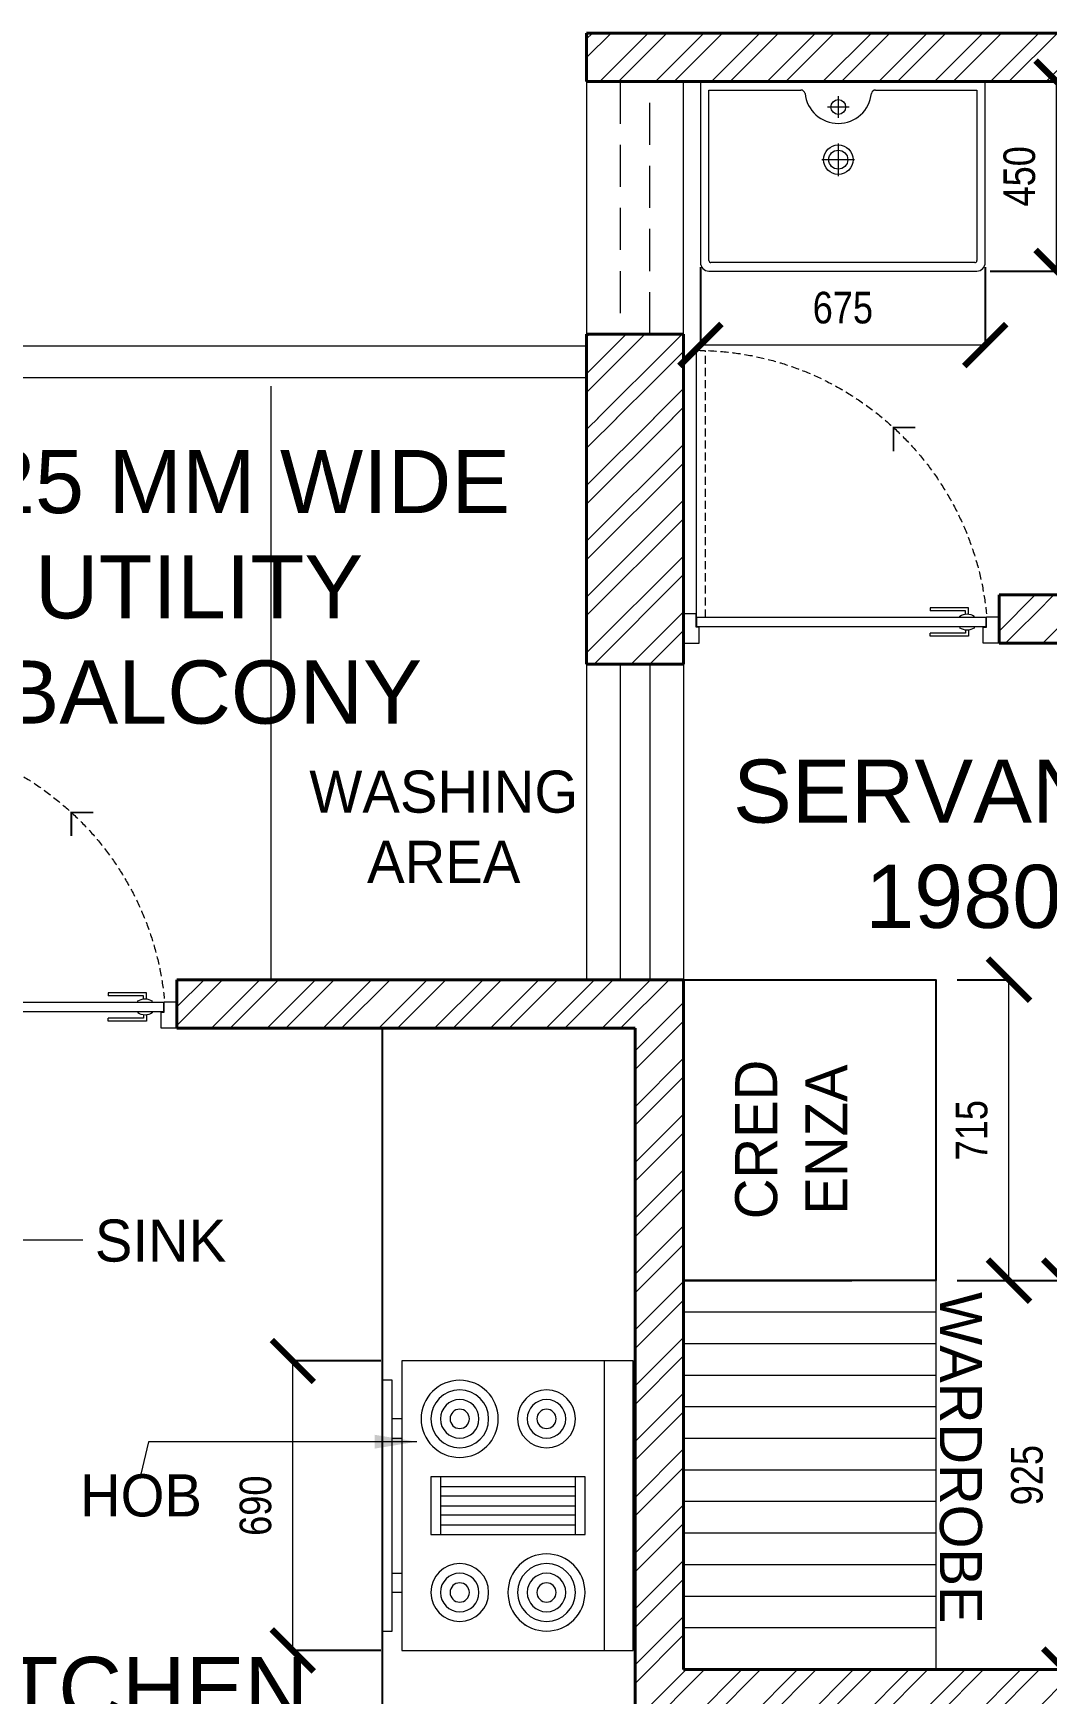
# Model space of a CAD drawing. Header units: millimetres. Extents: x 997936 to 1027636, y 1268519 to 1294901.
# Drawn here: x 1007222 to 1009630, y 1287657 to 1291602 of the extents above; entities that cross this region are included whole.
import ezdxf

# ---------------------------------------------------------------- set-up
doc = ezdxf.new("R2010")
doc.units = ezdxf.units.MM
doc.header["$LTSCALE"] = 500
doc.header["$MEASUREMENT"] = 0
doc.header["$PDMODE"] = 34
doc.header["$PDSIZE"] = 100
doc.linetypes.add('DASHED2', pattern=[0.375, 0.25, -0.125])
for name, color, linetype, lineweight in [('A-Furn', 253, 'Continuous', 0), ('DIMENSION', 7, 'Continuous', 0), ('door', 22, 'Continuous', 15), ('furniture', 252, 'Continuous', 9), ('HATCH', 255, 'Continuous', 0), ('W-wall', 1, 'Continuous', 40), ('WALLS', 1, 'Continuous', 40), ('window', 150, 'Continuous', 9)]:
    doc.layers.add(name, color=color, linetype=linetype, lineweight=lineweight)
doc.layers.add('grid text', color=7, linetype='Continuous', lineweight=18, true_color=0x000000)
doc.layers.add('toilet fixer', color=7, linetype='Continuous', lineweight=0, true_color=0xa3a3a3)
doc.styles.get("Standard").update_dxf_attribs({"font": 'ARIALN.TTF', "height": 75})
doc.dimstyles.new('for electrical conduit', dxfattribs={"dimtxt": 175, "dimasz": 80, "dimexe": 1.25, "dimexo": 50, "dimgap": 50, "dimtad": 1, "dimdec": 0, "dimrnd": 5, "dimtxsty": 'Standard', "dimblk": 'ARCHTICK', "dimcen": 2.5, "dimclrd": 256, "dimadec": 0, "dimazin": 0, "dimtfac": 1, "dimtdec": 0, "dimtmove": 0, "dimatfit": 3, "dimfxl": 0, "dimlwd": -1, "dimarcsym": 0})
pattern_1 = [(45, (-73182.42, 76093.13), (-66.291261, 66.291261), []), (45, (-73138.22, 76093.13), (-66.291261, 66.291261), [])]

# ---------------------------------------------------------------- blocks, each defined once
blk = doc.blocks.new('D-1000')
at = {"color": 8, "linetype": 'Continuous', "ltscale": 0.2}
for p, q in [((895.4, 957.4), (775.9, 957.4)), ((775.9, 957.4), (775.9, 947.8)), ((885.9, 947.8), (775.9, 947.8)), ((885.9, 878.9), (775.9, 878.9)), ((775.9, 869.4), (775.9, 878.9)), ((895.4, 869.4), (775.9, 869.4))]:
    blk.add_line(p, q, dxfattribs=at)
at = {"color": 8, "linetype": 'DASHED2', "ltscale": 0.2}
for p, q in [((868.5, 927.2), (868.5, 932)), ((885.9, 938.2), (885.9, 947.8)), ((895.4, 938.2), (895.4, 957.4)), ((913, 927.2), (913, 932)), ((50.5, 899.6), (50.5, 69.9)), ((50.5, 879.6), (50.5, 69.9)), ((78.1, 899.6), (78.1, 69.9)), ((868.5, 899.6), (868.5, 894.7)), ((885.9, 888.6), (885.9, 878.9)), ((895.4, 888.6), (895.4, 869.4)), ((913, 899.6), (913, 894.7))]:
    blk.add_line(p, q, dxfattribs=at)
at = {"color": 8, "linetype": 'Continuous', "ltscale": 0.2}
blk.add_lwpolyline([(50.5, 927.2), (949.5, 927.2), (949.5, 899.6), (50.5, 899.6)], close=True, dxfattribs=at)
for centre, start, end in [((890.7, 896.7), 57.8203, 122.1797), ((890.7, 930.1), 237.8203, 302.1797)]:
    blk.add_arc(centre, 41.8, start, end, dxfattribs=at)
at = {"color": 8, "linetype": 'DASHED2', "ltscale": 0.2}
blk.add_arc((47.4, 977.4), 907.6, 270.1959, 354.3187, dxfattribs=at)
at = {"layer": 'door', "linetype": 'Continuous', "ltscale": 0.15}
for p, q in [((10, 887.6), (10, 979)), ((10, 979), (59, 979)), ((59, 929.1), (49.5, 929.1)), ((49.5, 929.1), (49.5, 887.6)), ((59, 979), (59, 929.1)), ((990, 979), (941, 979)), ((941, 979), (941, 929.1)), ((941, 929.1), (950.5, 929.1)), ((950.5, 929.1), (950.5, 897.6)), ((990, 897.6), (990, 979)), ((49.5, 887.6), (10, 887.6)), ((950.5, 897.6), (990, 897.6))]:
    blk.add_line(p, q, dxfattribs=at)
at = {"layer": 'door', "ltscale": 0.2, "const_width": 5.56}
blk.add_lwpolyline([(662, 382.9), (662, 309.6), (730.4, 309.6)], dxfattribs=at)
blk = doc.blocks.new('ASFRRG')
at = {"layer": 'toilet fixer', "lineweight": 15}
for p, q in [((2050178.7, -553415.7), (2050178.7, -553175.1)), ((2050178.7, -553175.1), (2050583.7, -553175.1)), ((2050588.7, -553180.1), (2050588.7, -553806.9)), ((2050219, -553478.5), (2050219, -553530.3)), ((2050344.1, -553465.6), (2050344.1, -553543.2)), ((2050193.2, -553504.4), (2050244.9, -553504.4)), ((2050305.3, -553504.4), (2050382.9, -553504.4)), ((2050178.7, -553811.9), (2050178.7, -553593.2)), ((2050583.7, -553811.9), (2050178.7, -553811.9))]:
    blk.add_line(p, q, dxfattribs=at)
at = {"layer": 'toilet fixer', "lineweight": 20}
blk.add_lwpolyline([(2050608.7, -553811.9), (2050608.7, -553175.1, 0.414214), (2050588.7, -553155.1), (2050158.7, -553155.1), (2050158.7, -553831.9), (2050588.7, -553831.9, 0.414214)], format="xyb", close=True, dxfattribs=at)
at = {"layer": 'toilet fixer', "lineweight": 15}
for centre, radius in [((2050219, -553504.4), 17.5), ((2050344.1, -553504.4), 35), ((2050344.1, -553504.4), 22.5)]:
    blk.add_circle(centre, radius, dxfattribs=at)
for centre, radius, start, end in [((2050583.7, -553180.1), 5, 0, 90), ((2050188.7, -553415.7), 10, 180, 259.3524), ((2050178.7, -553504.4), 79.3, 275.9184, 84.0816), ((2050188.7, -553593.2), 10, 100.6476, 180), ((2050583.7, -553806.9), 5, 270, 0)]:
    blk.add_arc(centre, radius, start, end, dxfattribs=at)
blk = doc.blocks.new('_ArchTick')
at = {"layer": 'W-wall', "color": 0, "lineweight": 70, "const_width": 0.15}
blk.add_lwpolyline([(-0.5, -0.5), (0.5, 0.5)], dxfattribs=at)
blk = doc.blocks.new('*D499')
at = {"layer": 'Defpoints', "color": 0}
for p in [(1008807.2, 1291096.1), (1009483.9, 1291096.1), (1009483.9, 1290861.1)]:
    blk.add_point(p, dxfattribs=at)
at = {"layer": 'DIMENSION', "color": 0, "lineweight": -2}
for p, q in [((1008807.2, 1291046.1), (1008807.2, 1290859.9)), ((1009483.9, 1291046.1), (1009483.9, 1290859.9))]:
    blk.add_line(p, q, dxfattribs=at)
at = {"layer": 'DIMENSION'}
blk.add_line((1008807.2, 1290861.1), (1009483.9, 1290861.1), dxfattribs=at)
at = {"layer": 'DIMENSION', "xscale": 100, "yscale": 100, "zscale": 100, "rotation": 180}
blk.add_blockref('_ArchTick', (1008807.2, 1290861.1), dxfattribs=at)
at = {"layer": 'DIMENSION', "xscale": 100, "yscale": 100, "zscale": 100}
blk.add_blockref('_ArchTick', (1009483.9, 1290861.1), dxfattribs=at)
at = {"layer": 'DIMENSION', "color": 0, "insert": (1009145.6, 1290949.4), "char_height": 75, "attachment_point": 5}
blk.add_mtext('675', dxfattribs=at)
blk = doc.blocks.new('*D539')
at = {"layer": 'Defpoints', "color": 0}
for p in [(1009445.6, 1291486.8), (1009653.6, 1291486.8), (1009445.6, 1291036.8)]:
    blk.add_point(p, dxfattribs=at)
at = {"layer": 'DIMENSION', "color": 0, "lineweight": -2}
for p, q in [((1009495.6, 1291486.8), (1009654.8, 1291486.8)), ((1009495.6, 1291036.8), (1009654.8, 1291036.8))]:
    blk.add_line(p, q, dxfattribs=at)
at = {"layer": 'DIMENSION'}
blk.add_line((1009653.6, 1291036.8), (1009653.6, 1291486.8), dxfattribs=at)
at = {"layer": 'DIMENSION', "xscale": 100, "yscale": 100, "zscale": 100}
for p, rotation in [((1009653.6, 1291486.8), 90), ((1009653.6, 1291036.8), 270)]:
    blk.add_blockref('_ArchTick', p, dxfattribs=dict(at, rotation=rotation))
at = {"layer": 'DIMENSION', "color": 0, "insert": (1009565.3, 1291261.8), "char_height": 75, "attachment_point": 5, "rotation": 90}
blk.add_mtext('450', dxfattribs=at)
blk = doc.blocks.new('Range-Oven - 30 in top')
for p, q in [((0, -3), (30, -3)), ((12, -6), (18, -6)), ((13, -20), (13, -6)), ((14, -6), (14, -20)), ((15, -20), (15, -6)), ((16, -6), (16, -20)), ((17, -20), (17, -6)), ((18, -20), (12, -20)), ((6, -24), (6, -25)), ((8, -25), (8, -24)), ((22, -25), (22, -24)), ((24, -24), (24, -25))]:
    blk.add_line(p, q)
for points in [[(0, -24), (0, 0), (30, 0), (30, -24)], [(12, -21), (12, -5), (18, -5), (18, -21)], [(2, -26), (2, -25), (28, -25), (28, -26)]]:
    blk.add_lwpolyline(points, close=True)
for centre, radius in [((6, -9), 4), ((6, -9), 3), ((24, -9), 3), ((6, -9), 2), ((6, -9), 1), ((24, -9), 2), ((24, -9), 1), ((6, -18), 3), ((24, -18), 4), ((24, -18), 3), ((6, -18), 2), ((6, -18), 1), ((24, -18), 2), ((24, -18), 1)]:
    blk.add_circle(centre, radius)
blk = doc.blocks.new('*D528')
at = {"layer": 'Defpoints', "color": 0}
for p in [(1007838.6, 1288447.4), (1008097.7, 1288447.4), (1008097.7, 1287759.9)]:
    blk.add_point(p, dxfattribs=at)
at = {"layer": 'DIMENSION', "color": 0, "lineweight": -2}
for p, q in [((1008047.7, 1288447.4), (1007837.3, 1288447.4)), ((1008047.7, 1287759.9), (1007837.3, 1287759.9))]:
    blk.add_line(p, q, dxfattribs=at)
at = {"layer": 'DIMENSION'}
blk.add_line((1007838.6, 1287759.9), (1007838.6, 1288447.4), dxfattribs=at)
at = {"layer": 'DIMENSION', "xscale": 100, "yscale": 100, "zscale": 100}
for p, rotation in [((1007838.6, 1288447.4), 90), ((1007838.6, 1287759.9), 270)]:
    blk.add_blockref('_ArchTick', p, dxfattribs=dict(at, rotation=rotation))
at = {"layer": 'DIMENSION', "color": 0, "insert": (1007750.3, 1288103.6), "char_height": 75, "attachment_point": 5, "rotation": 90}
blk.add_mtext('690', dxfattribs=at)
blk = doc.blocks.new('*D555')
at = {"layer": 'Defpoints', "color": 0}
for p in [(1009366.8, 1288638.2), (1009366.8, 1287714.2), (1009671.6, 1287714.2)]:
    blk.add_point(p, dxfattribs=at)
at = {"layer": 'DIMENSION', "color": 0, "lineweight": -2}
for p, q in [((1009416.8, 1288638.2), (1009672.8, 1288638.2)), ((1009416.8, 1287714.2), (1009672.8, 1287714.2))]:
    blk.add_line(p, q, dxfattribs=at)
at = {"layer": 'DIMENSION'}
blk.add_line((1009671.6, 1288638.2), (1009671.6, 1287714.2), dxfattribs=at)
at = {"layer": 'DIMENSION', "xscale": 100, "yscale": 100, "zscale": 100}
for p, rotation in [((1009671.6, 1288638.2), 90), ((1009671.6, 1287714.2), 270)]:
    blk.add_blockref('_ArchTick', p, dxfattribs=dict(at, rotation=rotation))
at = {"layer": 'DIMENSION', "color": 0, "insert": (1009583.3, 1288176.2), "char_height": 75, "attachment_point": 5, "rotation": 90}
blk.add_mtext('925', dxfattribs=at)
blk = doc.blocks.new('*D560')
at = {"layer": 'Defpoints', "color": 0}
for p in [(1009366.8, 1289353.2), (1009540.3, 1289353.2), (1009366.8, 1288638.2)]:
    blk.add_point(p, dxfattribs=at)
at = {"layer": 'DIMENSION', "color": 0, "lineweight": -2}
for p, q in [((1009416.8, 1289353.2), (1009541.5, 1289353.2)), ((1009416.8, 1288638.2), (1009541.5, 1288638.2))]:
    blk.add_line(p, q, dxfattribs=at)
at = {"layer": 'DIMENSION'}
blk.add_line((1009540.3, 1288638.2), (1009540.3, 1289353.2), dxfattribs=at)
at = {"layer": 'DIMENSION', "xscale": 100, "yscale": 100, "zscale": 100}
for p, rotation in [((1009540.3, 1289353.2), 90), ((1009540.3, 1288638.2), 270)]:
    blk.add_blockref('_ArchTick', p, dxfattribs=dict(at, rotation=rotation))
at = {"layer": 'DIMENSION', "color": 0, "insert": (1009452, 1288995.7), "char_height": 75, "attachment_point": 5, "rotation": 90}
blk.add_mtext('715', dxfattribs=at)

msp = doc.modelspace()

# ---------------------------------------------------------------- linework, layer by layer
at = {"color": 65, "lineweight": 20, "ltscale": 200}
for p, q in [((1008536.8, 1290858.2), (1006060.9, 1290858.2)), ((1008536.8, 1290783.2), (1006135.9, 1290783.2))]:
    msp.add_line(p, q, dxfattribs=at)
at = {"lineweight": 0}
for p, q in [((1009166.8, 1288638.2), (1008766.8, 1288638.2)), ((1009366.8, 1288638.2), (1008766.8, 1288638.2)), ((1009366.8, 1288563.2), (1008766.8, 1288563.2)), ((1009366.8, 1288488.2), (1008766.8, 1288488.2)), ((1009366.8, 1288413.2), (1008766.8, 1288413.2)), ((1009366.8, 1288338.2), (1008766.8, 1288338.2)), ((1009366.8, 1288263.2), (1008766.8, 1288263.2)), ((1009366.8, 1288188.2), (1008766.8, 1288188.2)), ((1009366.8, 1288113.2), (1008766.8, 1288113.2)), ((1009366.8, 1288038.2), (1008766.8, 1288038.2)), ((1009366.8, 1287963.2), (1008766.8, 1287963.2)), ((1009366.8, 1287888.2), (1008766.8, 1287888.2))]:
    msp.add_line(p, q, dxfattribs=at)
at = {"layer": 'furniture', "lineweight": 25}
msp.add_line((1008766.8, 1288638.2), (1009166.8, 1288638.2), dxfattribs=at)
msp.add_lwpolyline([(1009366.8, 1288638.2), (1008766.8, 1288638.2), (1008766.8, 1289353.2), (1009366.8, 1289353.2)], close=True, dxfattribs=at)
at = {"layer": 'WALLS', "ltscale": 200}
for p, q in [((1008536.8, 1291486.8), (1008536.8, 1291601.8)), ((1008536.8, 1291601.8), (1010863, 1291601.8)), ((1008536.8, 1291486.8), (1010290.8, 1291486.8)), ((1008536.8, 1290886.8), (1008766.8, 1290886.8)), ((1007563.4, 1289238.2), (1007563.4, 1289353.2)), ((1008766.8, 1289353.2), (1007563.4, 1289353.2)), ((1008651.8, 1289238.2), (1007563.4, 1289238.2))]:
    msp.add_line(p, q, dxfattribs=at)
at = {"layer": 'window', "ltscale": 200}
msp.add_lwpolyline([(1008536.8, 1291486.8), (1008536.8, 1290886.8), (1008766.8, 1290886.8), (1008766.8, 1291486.8)], close=True, dxfattribs=at)
at = {"layer": 'window', "linetype": 'DASHED2', "ltscale": 0.8}
msp.add_lwpolyline([(1008616.8, 1291486.8), (1008616.8, 1290886.8), (1008686.8, 1290886.8), (1008686.8, 1291486.8)], close=True, dxfattribs=at)

# ---------------------------------------------------------------- block references
at = {"layer": 'A-Furn', "rotation": 270}
msp.add_blockref('ASFRRG', (1562639.1, 3341645.5), dxfattribs=at)

# ---------------------------------------------------------------- texts
at = {"layer": 'DIMENSION', "insert": (1008889.6, 1288973.6), "char_height": 100, "width": 829.294, "attachment_point": 2, "rotation": 90}
msp.add_mtext('{\\fCentury Gothic|b0|i0|c0|p34;CRED^JENZA}', dxfattribs=at)
at = {"layer": 'DIMENSION', "char_height": 100, "width": 731.051, "attachment_point": 2}
for s, insert in [('{\\fCentury Gothic|b0|i0|c0|p34;SINK}', (1007524.4, 1288783.5)), ('{\\fCentury Gothic|b0|i0|c0|p34;HOB}', (1007477.9, 1288178.1))]:
    msp.add_mtext(s, dxfattribs=dict(at, insert=insert))
at = {"layer": 'grid text', "ltscale": 10, "char_height": 150, "width": 3871.847, "attachment_point": 2, "bg_fill": 2}
for s, insert in [('\\A1;{\\fArial|b0|i0|c0|p34;1525 MM WIDE \\PUTILITY^J BALCONY}', (1007615.8, 1290611.7)), ('\\A1;{\\fArial|b0|i0|c0|p34;KITCHEN \\P3430X\\P3355}', (1007415.3, 1287744.4))]:
    msp.add_mtext(s, dxfattribs=dict(at, insert=insert))

# ---------------------------------------------------------------- dimensions: what is measured, and where the dimension line sits
at = {"layer": 'DIMENSION'}
dim = msp.add_linear_dim(base=(1009653.6, 1291486.8), p1=(1009445.6, 1291036.8), p2=(1009445.6, 1291486.8), angle=90, dimstyle='for electrical conduit', override={"dimtxt": 100, "dimasz": 100, "dimfxl": 500, "dimfxlon": 1}, dxfattribs=at)
dim.commit()
dim.dimension.update_dxf_attribs({"geometry": '*D539', "text_midpoint": (1009653.6, 1291261.8), "dimtype": 160})
dim = msp.add_linear_dim(base=(1009483.9, 1290861.1), p1=(1008807.2, 1291096.1), p2=(1009483.9, 1291096.1), dimstyle='for electrical conduit', override={"dimtxt": 100, "dimasz": 100, "dimfxl": 500, "dimfxlon": 1}, dxfattribs=at)
dim.commit()
dim.dimension.update_dxf_attribs({"geometry": '*D499', "text_midpoint": (1009145.6, 1290861.1), "dimtype": 160})

# ---------------------------------------------------------------- leaders
for points in [[(1006735.6, 1288735.6), (1007340.1, 1288735.6)], [(1008133.1, 1288255.6), (1007495.6, 1288255.6), (1007477.9, 1288178.1)]]:
    msp.add_leader(points, dimstyle='for electrical conduit', override={"dimtxt": 100, "dimasz": 100, "dimfxl": 500, "dimfxlon": 1}, dxfattribs=at)

# ---------------------------------------------------------------- next in the draw order: hatches: boundary and pattern name
at = {"lineweight": 0, "ltscale": 200}
h = msp.add_hatch(dxfattribs=at)
h.set_pattern_fill('ANSI32', color=256, scale=250, style=0)
h.set_pattern_definition(pattern_1)
h.paths.add_polyline_path([(1010863, 1291601.8), (1008536.8, 1291601.8), (1008536.8, 1291486.8), (1010290.8, 1291486.8), (1010290.8, 1290267.6), (1009516.8, 1290267.6), (1009516.8, 1290152.6), (1010748, 1290152.6), (1010748, 1288651.1), (1010748, 1288614.2), (1010863, 1288614.2), (1010863, 1289591.2), (1011119.7, 1289591.2), (1011119.7, 1289706.2), (1010863, 1289706.2), (1010863, 1290267.6), (1010405.8, 1290267.6), (1010405.8, 1291486.8), (1010863, 1291486.8)])
h = msp.add_hatch(dxfattribs=at)
h.set_pattern_fill('ANSI32', color=256, scale=250, style=0)
h.set_pattern_definition(pattern_1)
h.paths.add_polyline_path([(1008766.8, 1290267.6), (1008766.8, 1290886.8), (1008536.8, 1290886.8), (1008536.8, 1290103.2), (1008766.8, 1290103.2), (1008766.8, 1290152.6)])
h = msp.add_hatch(dxfattribs=at)
h.set_pattern_fill('ANSI32', color=256, scale=250, style=0)
h.set_pattern_definition(pattern_1)
h.paths.add_polyline_path([(1007563.4, 1289238.2), (1007563.4, 1289353.2), (1008766.8, 1289353.2), (1008766.8, 1287714.2), (1010863, 1287714.2), (1010863, 1287599.2), (1008766.8, 1287599.2), (1008766.8, 1285770.4), (1008651.8, 1285770.4), (1008651.8, 1289238.2)])

# ---------------------------------------------------------------- next in the draw order: linework, layer by layer
at = {"lineweight": 0}
for p, q in [((1009366.8, 1288638.2), (1009366.8, 1287714.2)), ((1009366.8, 1287813.2), (1008766.8, 1287813.2))]:
    msp.add_line(p, q, dxfattribs=at)
at = {"layer": 'furniture', "lineweight": 25}
for p in [(1008051.8, 1286580.6), (1008051.8, 1285770.4)]:
    msp.add_line(p, (1008051.8, 1289238.2), dxfattribs=at)
at = {"layer": 'WALLS', "ltscale": 200}
for p, q in [((1008536.8, 1290103.2), (1008536.8, 1290886.8)), ((1008766.8, 1290267.6), (1008766.8, 1290886.8)), ((1008766.8, 1290152.6), (1008766.8, 1290267.6)), ((1009516.8, 1290152.6), (1009516.8, 1290267.6)), ((1009516.8, 1290267.6), (1010290.8, 1290267.6)), ((1008766.8, 1290103.2), (1008766.8, 1290152.6)), ((1009516.8, 1290152.6), (1010748, 1290152.6)), ((1008766.8, 1290103.2), (1008536.8, 1290103.2)), ((1008766.8, 1287714.2), (1008766.8, 1289353.2)), ((1008651.8, 1285770.4), (1008651.8, 1289238.2)), ((1010863, 1287714.2), (1008766.8, 1287714.2))]:
    msp.add_line(p, q, dxfattribs=at)

# ---------------------------------------------------------------- next in the draw order: block references
at = {"layer": 'HATCH', "color": 0, "xscale": -22.91667146934196, "yscale": 22.91667146934196, "zscale": 22.91667146934196, "rotation": 270}
msp.add_blockref('Range-Oven - 30 in top', (1008647.7, 1287759.9), dxfattribs=at)
at = {"layer": 'window', "ltscale": 200, "xscale": -0.7653061226010323, "yscale": 0.7653061230666935, "zscale": 0.7653061226714246, "rotation": 180}
for p in [(1008759.2, 1290901.9), (1006805.8, 1289987.5)]:
    msp.add_blockref('D-1000', p, dxfattribs=at)

# ---------------------------------------------------------------- next in the draw order: texts
at = {"layer": 'DIMENSION', "insert": (1009476.1, 1288217.3), "char_height": 100, "width": 450, "attachment_point": 2, "rotation": 270}
msp.add_mtext('{\\fCentury Gothic|b0|i0|c0|p34;WARDROBE}', dxfattribs=at)

# ---------------------------------------------------------------- next in the draw order: dimensions: what is measured, and where the dimension line sits
at = {"layer": 'DIMENSION'}
dim = msp.add_linear_dim(base=(1009671.6, 1287714.2), p1=(1009366.8, 1288638.2), p2=(1009366.8, 1287714.2), angle=90, dimstyle='for electrical conduit', override={"dimtxt": 100, "dimasz": 100, "dimfxl": 500, "dimfxlon": 1}, dxfattribs=at)
dim.commit()
dim.dimension.update_dxf_attribs({"geometry": '*D555', "text_midpoint": (1009671.6, 1288176.2), "dimtype": 160})
dim = msp.add_linear_dim(base=(1007838.5837, 1288447.3542), p1=(1008097.7287, 1287759.8541), p2=(1008097.7287, 1288447.3542), angle=90, dimstyle='for electrical conduit', override={"dimtxt": 100, "dimasz": 100, "dimfxl": 500, "dimfxlon": 1}, dxfattribs=at)
dim.commit()
dim.dimension.update_dxf_attribs({"geometry": '*D528', "text_midpoint": (1007750.2907, 1288103.6041)})

# ---------------------------------------------------------------- next in the draw order: texts
at = {"layer": 'grid text', "ltscale": 10, "insert": (1009734.5, 1289876.3), "char_height": 150, "width": 3871.847, "attachment_point": 2, "bg_fill": 2}
msp.add_mtext('\\A1;{\\fArial|b0|i0|c0|p34;SERVANT ROOM \\P1980X2440}', dxfattribs=at)

# ---------------------------------------------------------------- next in the draw order: linework, layer by layer
at = {"color": 25, "lineweight": 0, "ltscale": 200}
msp.add_line((1007786.8, 1290763.2), (1007786.8, 1289353.2), dxfattribs=at)
at = {"layer": 'window', "ltscale": 200}
for p, q in [((1008536.8, 1290103.2), (1008536.8, 1289353.2)), ((1008616.8, 1290103.2), (1008616.8, 1289353.2)), ((1008686.8, 1290103.2), (1008686.8, 1289353.2)), ((1008766.8, 1290103.2), (1008766.8, 1289353.2))]:
    msp.add_line(p, q, dxfattribs=at)

# ---------------------------------------------------------------- next in the draw order: texts
at = {"layer": 'DIMENSION', "insert": (1008197.2, 1289850), "char_height": 100, "width": 731.051, "attachment_point": 2}
msp.add_mtext('{\\fCentury Gothic|b0|i0|c0|p34;WASHING ^JAREA}', dxfattribs=at)

# ---------------------------------------------------------------- next in the draw order: dimensions: what is measured, and where the dimension line sits
at = {"layer": 'DIMENSION'}
dim = msp.add_linear_dim(base=(1009540.3, 1289353.2), p1=(1009366.8, 1288638.2), p2=(1009366.8, 1289353.2), angle=90, dimstyle='for electrical conduit', override={"dimtxt": 100, "dimasz": 100, "dimfxl": 500, "dimfxlon": 1}, dxfattribs=at)
dim.commit()
dim.dimension.update_dxf_attribs({"geometry": '*D560', "text_midpoint": (1009540.3, 1288995.7), "dimtype": 160})

doc.saveas('drawing.dxf')
